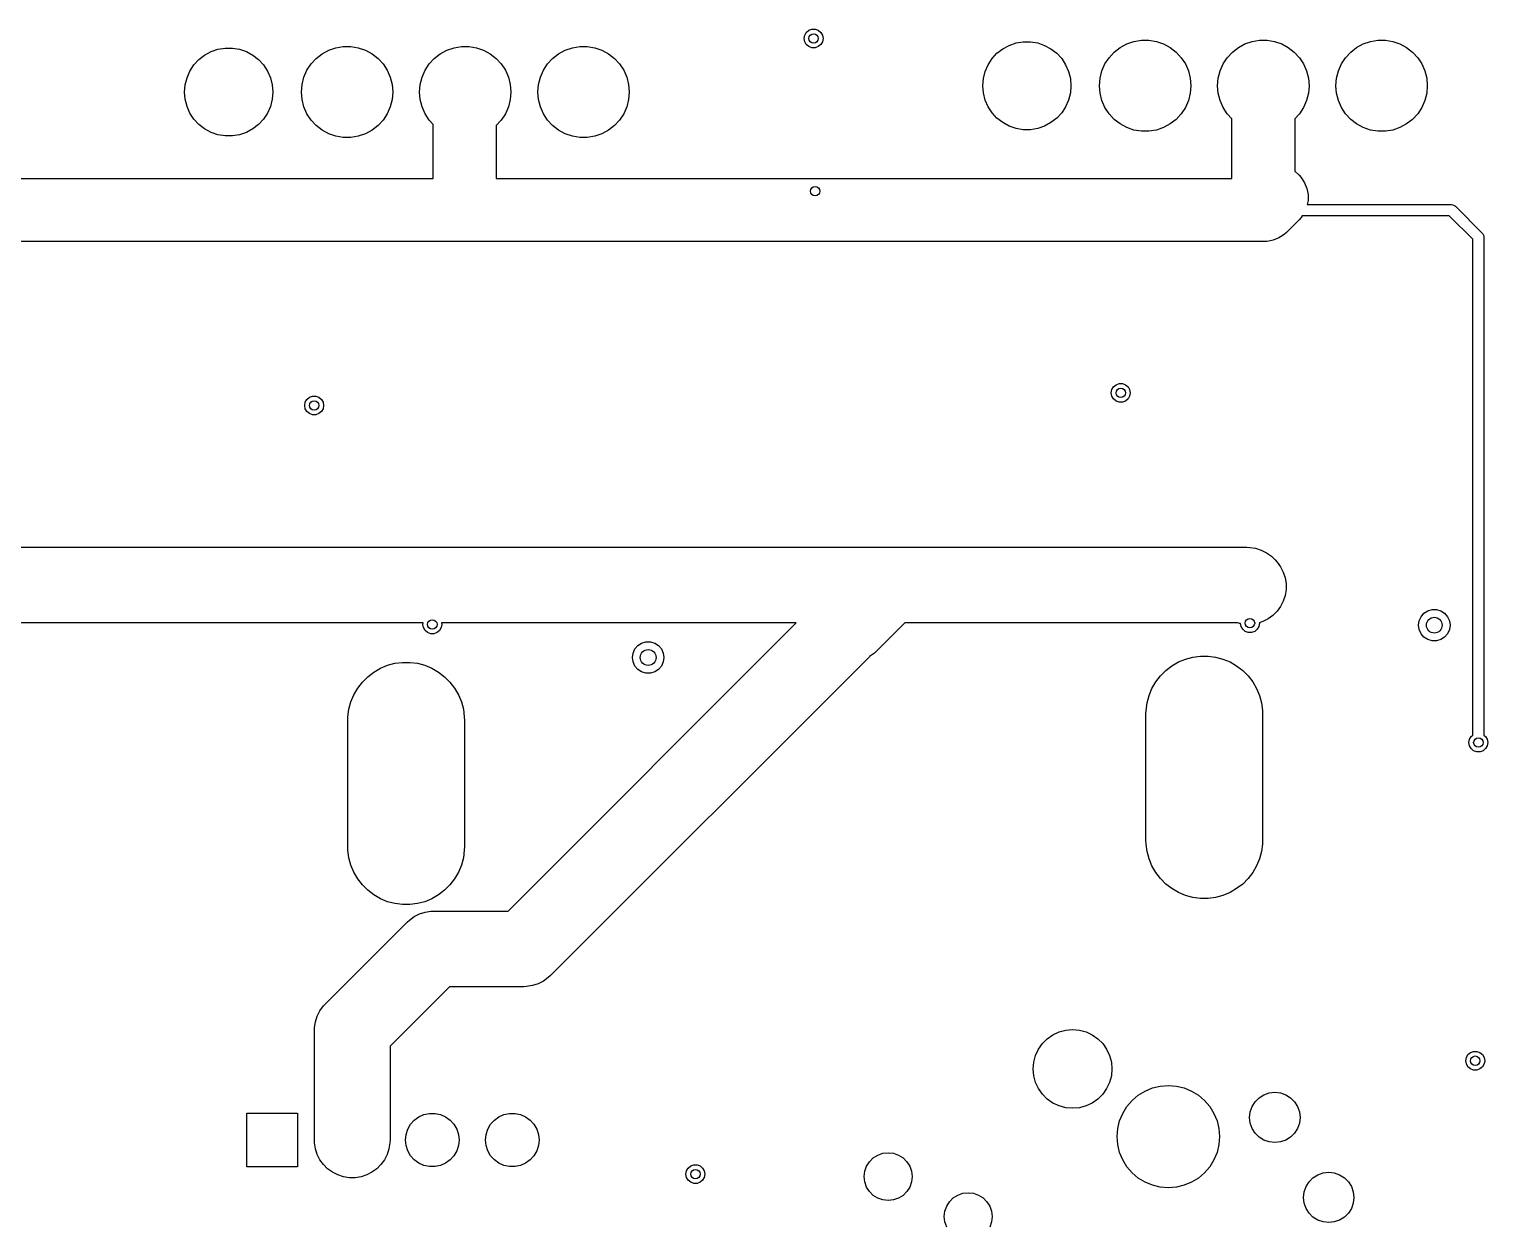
# Model space of a CAD drawing. Extents: x 0 to 530, y -238 to 0.
# Drawn here: x 328.71 to 375.01, y -144.72 to -106.76 of the extents above; entities that cross this region are included whole.
import ezdxf

# ---------------------------------------------------------------- set-up
doc = ezdxf.new("R2010")
doc.units = 0
doc.layers.add('BLACK', color=7, linetype='CONTINUOUS')

msp = doc.modelspace()

# ---------------------------------------------------------------- linework, layer by layer
at = {"layer": 'BLACK', "linetype": 'CONTINUOUS'}
for p, q in [((353.328092, -106.957394), (353.380187, -106.867164)), ((353.380187, -106.867164), (353.46, -106.800192)), ((353.46, -106.800192), (353.557906, -106.764558)), ((353.557906, -106.764558), (353.662094, -106.764558)), ((353.662094, -106.764558), (353.76, -106.800192)), ((353.76, -106.800192), (353.839813, -106.867164)), ((353.839813, -106.867164), (353.891908, -106.957394)), ((334.487626, -107.477917), (334.70632, -107.40284)), ((334.70632, -107.40284), (334.934389, -107.364782)), ((334.934389, -107.364782), (335.165611, -107.364782)), ((335.165611, -107.364782), (335.39368, -107.40284)), ((335.39368, -107.40284), (335.612374, -107.477917)), ((338.222542, -107.432129), (338.449046, -107.35437)), ((338.449046, -107.35437), (338.68526, -107.314952)), ((338.68526, -107.314952), (338.92474, -107.314952)), ((338.92474, -107.314952), (339.160954, -107.35437)), ((339.160954, -107.35437), (339.387458, -107.432129)), ((341.972542, -107.432129), (342.199046, -107.35437)), ((342.199046, -107.35437), (342.43526, -107.314952)), ((342.43526, -107.314952), (342.67474, -107.314952)), ((342.67474, -107.314952), (342.910954, -107.35437)), ((342.910954, -107.35437), (343.137458, -107.432129)), ((345.727542, -107.432129), (345.954046, -107.35437)), ((345.954046, -107.35437), (346.19026, -107.314952)), ((346.19026, -107.314952), (346.42974, -107.314952)), ((346.42974, -107.314952), (346.665954, -107.35437)), ((346.665954, -107.35437), (346.892458, -107.432129)), ((353.31, -107.06), (353.328092, -106.957394)), ((353.328092, -107.162606), (353.31, -107.06)), ((353.380187, -107.252836), (353.328092, -107.162606)), ((353.46, -107.319808), (353.380187, -107.252836)), ((353.557906, -107.355442), (353.46, -107.319808)), ((353.662094, -107.355442), (353.557906, -107.355442)), ((353.76, -107.319808), (353.662094, -107.355442)), ((353.839813, -107.252836), (353.76, -107.319808)), ((353.891908, -107.162606), (353.839813, -107.252836)), ((353.891908, -106.957394), (353.91, -107.06)), ((353.91, -107.06), (353.891908, -107.162606)), ((359.431806, -107.529987), (359.614273, -107.387967)), ((359.614273, -107.387967), (359.817626, -107.277917)), ((359.817626, -107.277917), (360.03632, -107.20284)), ((360.03632, -107.20284), (360.264389, -107.164782)), ((360.264389, -107.164782), (360.495611, -107.164782)), ((360.495611, -107.164782), (360.72368, -107.20284)), ((360.72368, -107.20284), (360.942374, -107.277917)), ((360.942374, -107.277917), (361.145727, -107.387967)), ((361.145727, -107.387967), (361.328194, -107.529987)), ((363.152942, -107.4932), (363.341925, -107.346109)), ((363.341925, -107.346109), (363.552542, -107.232129)), ((363.552542, -107.232129), (363.779046, -107.15437)), ((363.779046, -107.15437), (364.01526, -107.114952)), ((364.01526, -107.114952), (364.25474, -107.114952)), ((364.25474, -107.114952), (364.490954, -107.15437)), ((364.490954, -107.15437), (364.717458, -107.232129)), ((364.717458, -107.232129), (364.928075, -107.346109)), ((364.928075, -107.346109), (365.117058, -107.4932)), ((366.902942, -107.4932), (367.091925, -107.346109)), ((367.091925, -107.346109), (367.302542, -107.232129)), ((367.302542, -107.232129), (367.529046, -107.15437)), ((367.529046, -107.15437), (367.76526, -107.114952)), ((367.76526, -107.114952), (368.00474, -107.114952)), ((368.00474, -107.114952), (368.240954, -107.15437)), ((368.240954, -107.15437), (368.467458, -107.232129)), ((368.467458, -107.232129), (368.678075, -107.346109)), ((368.678075, -107.346109), (368.867058, -107.4932)), ((370.657942, -107.4932), (370.846925, -107.346109)), ((370.846925, -107.346109), (371.057542, -107.232129)), ((371.057542, -107.232129), (371.284046, -107.15437)), ((371.284046, -107.15437), (371.52026, -107.114952)), ((371.52026, -107.114952), (371.75974, -107.114952)), ((371.75974, -107.114952), (371.995954, -107.15437)), ((371.995954, -107.15437), (372.222458, -107.232129)), ((372.222458, -107.232129), (372.433075, -107.346109)), ((372.433075, -107.346109), (372.622058, -107.4932)), ((333.945203, -107.900102), (334.101806, -107.729987)), ((334.101806, -107.729987), (334.284273, -107.587967)), ((334.284273, -107.587967), (334.487626, -107.477917)), ((335.612374, -107.477917), (335.815727, -107.587967)), ((335.815727, -107.587967), (335.998194, -107.729987)), ((335.998194, -107.729987), (336.154797, -107.900102)), ((337.660746, -107.869392), (337.822942, -107.6932)), ((337.822942, -107.6932), (338.011925, -107.546109)), ((338.011925, -107.546109), (338.222542, -107.432129)), ((339.387458, -107.432129), (339.598075, -107.546109)), ((339.598075, -107.546109), (339.787058, -107.6932)), ((339.787058, -107.6932), (339.949254, -107.869392)), ((341.410746, -107.869392), (341.572942, -107.6932)), ((341.572942, -107.6932), (341.761925, -107.546109)), ((341.761925, -107.546109), (341.972542, -107.432129)), ((343.137458, -107.432129), (343.348075, -107.546109)), ((343.348075, -107.546109), (343.537058, -107.6932)), ((343.537058, -107.6932), (343.699254, -107.869392)), ((345.165746, -107.869392), (345.327942, -107.6932)), ((345.327942, -107.6932), (345.516925, -107.546109)), ((345.516925, -107.546109), (345.727542, -107.432129)), ((346.892458, -107.432129), (347.103075, -107.546109)), ((347.103075, -107.546109), (347.292058, -107.6932)), ((347.292058, -107.6932), (347.454254, -107.869392)), ((359.148737, -107.893674), (359.275203, -107.700102)), ((359.275203, -107.700102), (359.431806, -107.529987)), ((361.328194, -107.529987), (361.484797, -107.700102)), ((361.484797, -107.700102), (361.611263, -107.893674)), ((362.859763, -107.869876), (362.990746, -107.669392)), ((362.990746, -107.669392), (363.152942, -107.4932)), ((365.117058, -107.4932), (365.279254, -107.669392)), ((365.279254, -107.669392), (365.410237, -107.869876)), ((366.609763, -107.869876), (366.740746, -107.669392)), ((366.740746, -107.669392), (366.902942, -107.4932)), ((368.867058, -107.4932), (369.029254, -107.669392)), ((369.029254, -107.669392), (369.160237, -107.869876)), ((370.364763, -107.869876), (370.495746, -107.669392)), ((370.495746, -107.669392), (370.657942, -107.4932)), ((372.622058, -107.4932), (372.784254, -107.669392)), ((372.784254, -107.669392), (372.915237, -107.869876)), ((333.669094, -108.529568), (333.725856, -108.305421)), ((333.725856, -108.305421), (333.818737, -108.093674)), ((333.818737, -108.093674), (333.945203, -107.900102)), ((336.154797, -107.900102), (336.281263, -108.093674)), ((336.281263, -108.093674), (336.374144, -108.305421)), ((336.374144, -108.305421), (336.430906, -108.529568)), ((337.374776, -108.521338), (337.433565, -108.289186)), ((337.433565, -108.289186), (337.529763, -108.069876)), ((337.529763, -108.069876), (337.660746, -107.869392)), ((339.949254, -107.869392), (340.080237, -108.069876)), ((340.080237, -108.069876), (340.176435, -108.289186)), ((340.176435, -108.289186), (340.235224, -108.521338)), ((341.124776, -108.521338), (341.183565, -108.289186)), ((341.183565, -108.289186), (341.279763, -108.069876)), ((341.279763, -108.069876), (341.410746, -107.869392)), ((343.699254, -107.869392), (343.830237, -108.069876)), ((343.830237, -108.069876), (343.926435, -108.289186)), ((343.926435, -108.289186), (343.985224, -108.521338)), ((344.879776, -108.521338), (344.938565, -108.289186)), ((344.938565, -108.289186), (345.034763, -108.069876)), ((345.034763, -108.069876), (345.165746, -107.869392)), ((347.454254, -107.869392), (347.585237, -108.069876)), ((347.585237, -108.069876), (347.681435, -108.289186)), ((347.681435, -108.289186), (347.740224, -108.521338)), ((358.98, -108.56), (358.999094, -108.329568)), ((358.999094, -108.329568), (359.055856, -108.105421)), ((359.055856, -108.105421), (359.148737, -107.893674)), ((361.611263, -107.893674), (361.704144, -108.105421)), ((361.704144, -108.105421), (361.760906, -108.329568)), ((361.760906, -108.329568), (361.78, -108.56)), ((362.685, -108.56), (362.704776, -108.321338)), ((362.704776, -108.321338), (362.763565, -108.089186)), ((362.763565, -108.089186), (362.859763, -107.869876)), ((365.410237, -107.869876), (365.506435, -108.089186)), ((365.506435, -108.089186), (365.565224, -108.321338)), ((365.565224, -108.321338), (365.585, -108.56)), ((366.435, -108.56), (366.454776, -108.321338)), ((366.454776, -108.321338), (366.513565, -108.089186)), ((366.513565, -108.089186), (366.609763, -107.869876)), ((369.160237, -107.869876), (369.256435, -108.089186)), ((369.256435, -108.089186), (369.315224, -108.321338)), ((369.315224, -108.321338), (369.335, -108.56)), ((370.19, -108.56), (370.209776, -108.321338)), ((370.209776, -108.321338), (370.268565, -108.089186)), ((370.268565, -108.089186), (370.364763, -107.869876)), ((372.915237, -107.869876), (373.011435, -108.089186)), ((373.011435, -108.089186), (373.070224, -108.321338)), ((373.070224, -108.321338), (373.09, -108.56)), ((333.65, -108.76), (333.669094, -108.529568)), ((333.669094, -108.990432), (333.65, -108.76)), ((336.430906, -108.529568), (336.45, -108.76)), ((336.45, -108.76), (336.430906, -108.990432)), ((337.355, -108.76), (337.374776, -108.521338)), ((337.374776, -108.998662), (337.355, -108.76)), ((340.235224, -108.521338), (340.255, -108.76)), ((340.255, -108.76), (340.235224, -108.998662)), ((341.105, -108.76), (341.124776, -108.521338)), ((341.124776, -108.998662), (341.105, -108.76)), ((343.985224, -108.521338), (344.005, -108.76)), ((344.005, -108.76), (343.985224, -108.998662)), ((344.86, -108.76), (344.879776, -108.521338)), ((344.879776, -108.998662), (344.86, -108.76)), ((347.740224, -108.521338), (347.76, -108.76)), ((347.76, -108.76), (347.740224, -108.998662)), ((358.999094, -108.790432), (358.98, -108.56)), ((359.055856, -109.014579), (358.999094, -108.790432)), ((361.760906, -108.790432), (361.704144, -109.014579)), ((361.78, -108.56), (361.760906, -108.790432)), ((362.704776, -108.798662), (362.685, -108.56)), ((365.585, -108.56), (365.565224, -108.798662)), ((366.454776, -108.798662), (366.435, -108.56)), ((369.335, -108.56), (369.315224, -108.798662)), ((370.209776, -108.798662), (370.19, -108.56)), ((373.09, -108.56), (373.070224, -108.798662)), ((333.725856, -109.214579), (333.669094, -108.990432)), ((333.818737, -109.426326), (333.725856, -109.214579)), ((336.374144, -109.214579), (336.281263, -109.426326)), ((336.430906, -108.990432), (336.374144, -109.214579)), ((337.433565, -109.230814), (337.374776, -108.998662)), ((337.529763, -109.450124), (337.433565, -109.230814)), ((340.176435, -109.230814), (340.080237, -109.450124)), ((340.235224, -108.998662), (340.176435, -109.230814)), ((341.183565, -109.230814), (341.124776, -108.998662)), ((341.279763, -109.450124), (341.183565, -109.230814)), ((343.926435, -109.230814), (343.830237, -109.450124)), ((343.985224, -108.998662), (343.926435, -109.230814)), ((344.938565, -109.230814), (344.879776, -108.998662)), ((345.034763, -109.450124), (344.938565, -109.230814)), ((347.681435, -109.230814), (347.585237, -109.450124)), ((347.740224, -108.998662), (347.681435, -109.230814)), ((359.148737, -109.226326), (359.055856, -109.014579)), ((359.275203, -109.419898), (359.148737, -109.226326)), ((361.611263, -109.226326), (361.484797, -109.419898)), ((361.704144, -109.014579), (361.611263, -109.226326)), ((362.763565, -109.030814), (362.704776, -108.798662)), ((362.859763, -109.250124), (362.763565, -109.030814)), ((362.990746, -109.450608), (362.859763, -109.250124)), ((365.410237, -109.250124), (365.279254, -109.450608)), ((365.506435, -109.030814), (365.410237, -109.250124)), ((365.565224, -108.798662), (365.506435, -109.030814)), ((366.513565, -109.030814), (366.454776, -108.798662)), ((366.609763, -109.250124), (366.513565, -109.030814)), ((366.740746, -109.450608), (366.609763, -109.250124)), ((369.160237, -109.250124), (369.029254, -109.450608)), ((369.256435, -109.030814), (369.160237, -109.250124)), ((369.315224, -108.798662), (369.256435, -109.030814)), ((370.268565, -109.030814), (370.209776, -108.798662)), ((370.364763, -109.250124), (370.268565, -109.030814)), ((370.495746, -109.450608), (370.364763, -109.250124)), ((372.915237, -109.250124), (372.784254, -109.450608)), ((373.011435, -109.030814), (372.915237, -109.250124)), ((373.070224, -108.798662), (373.011435, -109.030814)), ((333.945203, -109.619898), (333.818737, -109.426326)), ((334.101806, -109.790013), (333.945203, -109.619898)), ((336.154797, -109.619898), (335.998194, -109.790013)), ((336.281263, -109.426326), (336.154797, -109.619898)), ((337.660746, -109.650608), (337.529763, -109.450124)), ((337.822942, -109.8268), (337.660746, -109.650608)), ((339.949254, -109.650608), (339.787058, -109.8268)), ((340.080237, -109.450124), (339.949254, -109.650608)), ((341.410746, -109.650608), (341.279763, -109.450124)), ((341.535, -109.785583), (341.410746, -109.650608)), ((343.699254, -109.650608), (343.537058, -109.8268)), ((343.830237, -109.450124), (343.699254, -109.650608)), ((345.165746, -109.650608), (345.034763, -109.450124)), ((345.327942, -109.8268), (345.165746, -109.650608)), ((347.454254, -109.650608), (347.292058, -109.8268)), ((347.585237, -109.450124), (347.454254, -109.650608)), ((359.431806, -109.590013), (359.275203, -109.419898)), ((359.614273, -109.732033), (359.431806, -109.590013)), ((361.328194, -109.590013), (361.145727, -109.732033)), ((361.484797, -109.419898), (361.328194, -109.590013)), ((363.152942, -109.6268), (362.990746, -109.450608)), ((363.341925, -109.773891), (363.152942, -109.6268)), ((365.117058, -109.6268), (364.928075, -109.773891)), ((365.279254, -109.450608), (365.117058, -109.6268)), ((366.885, -109.607309), (366.740746, -109.450608)), ((366.885, -111.51), (366.885, -109.607309)), ((369.029254, -109.450608), (368.885, -109.607309)), ((368.885, -109.607309), (368.885, -111.270786)), ((370.657942, -109.6268), (370.495746, -109.450608)), ((370.846925, -109.773891), (370.657942, -109.6268)), ((372.622058, -109.6268), (372.433075, -109.773891)), ((372.784254, -109.450608), (372.622058, -109.6268)), ((334.284273, -109.932033), (334.101806, -109.790013)), ((334.487626, -110.042083), (334.284273, -109.932033)), ((334.70632, -110.11716), (334.487626, -110.042083)), ((334.934389, -110.155218), (334.70632, -110.11716)), ((335.165611, -110.155218), (334.934389, -110.155218)), ((335.39368, -110.11716), (335.165611, -110.155218)), ((335.612374, -110.042083), (335.39368, -110.11716)), ((335.815727, -109.932033), (335.612374, -110.042083)), ((335.998194, -109.790013), (335.815727, -109.932033)), ((338.011925, -109.973891), (337.822942, -109.8268)), ((338.222542, -110.087871), (338.011925, -109.973891)), ((338.449046, -110.16563), (338.222542, -110.087871)), ((338.68526, -110.205048), (338.449046, -110.16563)), ((339.160954, -110.16563), (338.92474, -110.205048)), ((339.387458, -110.087871), (339.160954, -110.16563)), ((339.598075, -109.973891), (339.387458, -110.087871)), ((339.787058, -109.8268), (339.598075, -109.973891)), ((341.535, -111.51), (341.535, -109.785583)), ((343.537058, -109.8268), (343.535, -109.828401)), ((343.535, -109.828401), (343.535, -111.51)), ((345.516925, -109.973891), (345.327942, -109.8268)), ((345.727542, -110.087871), (345.516925, -109.973891)), ((345.954046, -110.16563), (345.727542, -110.087871)), ((346.19026, -110.205048), (345.954046, -110.16563)), ((346.665954, -110.16563), (346.42974, -110.205048)), ((346.892458, -110.087871), (346.665954, -110.16563)), ((347.103075, -109.973891), (346.892458, -110.087871)), ((347.292058, -109.8268), (347.103075, -109.973891)), ((359.817626, -109.842083), (359.614273, -109.732033)), ((360.03632, -109.91716), (359.817626, -109.842083)), ((360.264389, -109.955218), (360.03632, -109.91716)), ((360.495611, -109.955218), (360.264389, -109.955218)), ((360.72368, -109.91716), (360.495611, -109.955218)), ((360.942374, -109.842083), (360.72368, -109.91716)), ((361.145727, -109.732033), (360.942374, -109.842083)), ((363.552542, -109.887871), (363.341925, -109.773891)), ((363.779046, -109.96563), (363.552542, -109.887871)), ((364.01526, -110.005048), (363.779046, -109.96563)), ((364.25474, -110.005048), (364.01526, -110.005048)), ((364.490954, -109.96563), (364.25474, -110.005048)), ((364.717458, -109.887871), (364.490954, -109.96563)), ((364.928075, -109.773891), (364.717458, -109.887871)), ((371.057542, -109.887871), (370.846925, -109.773891)), ((371.284046, -109.96563), (371.057542, -109.887871)), ((371.52026, -110.005048), (371.284046, -109.96563)), ((371.75974, -110.005048), (371.52026, -110.005048)), ((371.995954, -109.96563), (371.75974, -110.005048)), ((372.222458, -109.887871), (371.995954, -109.96563)), ((372.433075, -109.773891), (372.222458, -109.887871)), ((338.92474, -110.205048), (338.68526, -110.205048)), ((346.42974, -110.205048), (346.19026, -110.205048)), ((328.06, -111.51), (341.535, -111.51)), ((343.535, -111.51), (353.71, -111.51)), ((353.71, -111.51), (366.885, -111.51)), ((368.885, -111.270786), (369.017107, -111.402893)), ((369.017107, -111.402893), (369.083011, -111.475607)), ((369.083011, -111.475607), (369.191921, -111.638604)), ((369.191921, -111.638604), (369.266941, -111.819716)), ((369.266941, -111.819716), (369.305184, -112.011983)), ((369.305184, -112.011983), (369.305184, -112.208017)), ((369.305184, -112.208017), (369.279926, -112.335)), ((369.279926, -112.335), (373.86, -112.335)), ((373.86, -112.335), (373.894141, -112.338363)), ((373.894141, -112.338363), (373.957225, -112.364493)), ((373.957225, -112.364493), (373.957229, -112.364497)), ((373.957229, -112.364497), (373.983744, -112.386256)), ((373.983744, -112.386256), (374.833744, -113.236257)), ((369.017106, -112.817107), (368.617107, -113.217107)), ((369.083, -112.744404), (369.017106, -112.817107)), ((369.083011, -112.744394), (369.083, -112.744404)), ((369.122696, -112.685), (369.083011, -112.744394)), ((373.787512, -112.685), (369.122696, -112.685)), ((374.535, -113.432487), (373.787512, -112.685)), ((368.381397, -113.391921), (368.200285, -113.46694)), ((368.42917, -113.36), (368.381397, -113.391921)), ((368.544394, -113.283011), (368.42917, -113.36)), ((368.617107, -113.217107), (368.544394, -113.283011)), ((374.833744, -113.236257), (374.855502, -113.26277)), ((374.855502, -113.26277), (374.855507, -113.262775)), ((374.855507, -113.262775), (374.863889, -113.283011)), ((374.863889, -113.283011), (374.881638, -113.32586)), ((374.881638, -113.32586), (374.881638, -113.325869)), ((374.881638, -113.325869), (374.885, -113.36)), ((374.885, -113.36), (374.885, -129.171169)), ((342.46, -113.51), (328.06, -113.51)), ((353.71, -113.51), (342.46, -113.51)), ((367.91, -113.51), (353.71, -113.51)), ((368.008017, -113.505185), (367.91, -113.51)), ((368.200285, -113.46694), (368.008017, -113.505185)), ((374.535, -129.171169), (374.535, -113.432487)), ((363.130187, -118.117164), (363.21, -118.050192)), ((363.21, -118.050192), (363.307906, -118.014558)), ((363.307906, -118.014558), (363.412094, -118.014558)), ((363.412094, -118.014558), (363.51, -118.050192)), ((363.51, -118.050192), (363.589813, -118.117164)), ((337.530187, -118.517164), (337.61, -118.450192)), ((337.61, -118.450192), (337.707906, -118.414558)), ((337.707906, -118.414558), (337.812094, -118.414558)), ((337.812094, -118.414558), (337.91, -118.450192)), ((337.91, -118.450192), (337.989813, -118.517164)), ((363.06, -118.31), (363.078092, -118.207394)), ((363.078092, -118.412606), (363.06, -118.31)), ((363.078092, -118.207394), (363.130187, -118.117164)), ((363.130187, -118.502836), (363.078092, -118.412606)), ((363.21, -118.569808), (363.130187, -118.502836)), ((363.589813, -118.502836), (363.51, -118.569808)), ((363.589813, -118.117164), (363.641908, -118.207394)), ((363.641908, -118.412606), (363.589813, -118.502836)), ((363.641908, -118.207394), (363.66, -118.31)), ((363.66, -118.31), (363.641908, -118.412606)), ((337.46, -118.71), (337.478092, -118.607394)), ((337.478092, -118.812606), (337.46, -118.71)), ((337.478092, -118.607394), (337.530187, -118.517164)), ((337.530187, -118.902836), (337.478092, -118.812606)), ((337.61, -118.969808), (337.530187, -118.902836)), ((337.707906, -119.005442), (337.61, -118.969808)), ((337.91, -118.969808), (337.812094, -119.005442)), ((337.989813, -118.902836), (337.91, -118.969808)), ((337.989813, -118.517164), (338.041908, -118.607394)), ((338.041908, -118.812606), (337.989813, -118.902836)), ((338.041908, -118.607394), (338.06, -118.71)), ((338.06, -118.71), (338.041908, -118.812606)), ((363.307906, -118.605442), (363.21, -118.569808)), ((363.412094, -118.605442), (363.307906, -118.605442)), ((363.51, -118.569808), (363.412094, -118.605442)), ((337.812094, -119.005442), (337.707906, -119.005442)), ((303.007056, -123.21), (356.01, -123.21)), ((356.01, -123.21), (367.36, -123.21)), ((367.36, -123.21), (367.454151, -123.213699)), ((367.454151, -123.213699), (367.640134, -123.243156)), ((367.640134, -123.243156), (367.81922, -123.301345)), ((367.81922, -123.301345), (367.986999, -123.386832)), ((367.986999, -123.386832), (368.139338, -123.497513)), ((368.139338, -123.497513), (368.208528, -123.561472)), ((368.208528, -123.561472), (368.258528, -123.611472)), ((368.258528, -123.611472), (368.322488, -123.680662)), ((368.322488, -123.680662), (368.433168, -123.833002)), ((368.433168, -123.833002), (368.518655, -124.00078)), ((368.518655, -124.00078), (368.576844, -124.179866)), ((368.576844, -124.179866), (368.606301, -124.36585)), ((368.606301, -124.36585), (368.606301, -124.554151)), ((368.518655, -124.91922), (368.433168, -125.086999)), ((368.576844, -124.740135), (368.518655, -124.91922)), ((368.606301, -124.554151), (368.576844, -124.740135)), ((368.189338, -125.372488), (368.036999, -125.483168)), ((368.322488, -125.239338), (368.189338, -125.372488)), ((368.433168, -125.086999), (368.322488, -125.239338)), ((372.830254, -125.544134), (372.889373, -125.41468)), ((372.889373, -125.41468), (372.98257, -125.307125)), ((372.98257, -125.307125), (373.102292, -125.230184)), ((373.102292, -125.230184), (373.238843, -125.190089)), ((373.238843, -125.190089), (373.381157, -125.190089)), ((373.381157, -125.190089), (373.517708, -125.230184)), ((373.517708, -125.230184), (373.63743, -125.307125)), ((373.63743, -125.307125), (373.730627, -125.41468)), ((373.730627, -125.41468), (373.789746, -125.544134)), ((341.218816, -125.61), (316.614545, -125.61)), ((341.21, -125.66), (341.218816, -125.61)), ((341.228092, -125.762606), (341.21, -125.66)), ((341.280187, -125.852836), (341.228092, -125.762606)), ((341.36, -125.919808), (341.280187, -125.852836)), ((341.457906, -125.955442), (341.36, -125.919808)), ((341.66, -125.919808), (341.562094, -125.955442)), ((341.739813, -125.852836), (341.66, -125.919808)), ((341.791908, -125.762606), (341.739813, -125.852836)), ((341.81, -125.66), (341.791908, -125.762606)), ((353.062944, -125.61), (341.801184, -125.61)), ((341.801184, -125.61), (341.81, -125.66)), ((343.912944, -134.76), (353.062944, -125.61)), ((356.507056, -125.61), (355.608528, -126.508528)), ((367.078026, -125.61), (356.507056, -125.61)), ((367.129866, -125.626844), (367.078026, -125.61)), ((367.162107, -125.63195), (367.129866, -125.626844)), ((367.178092, -125.722606), (367.162107, -125.63195)), ((367.230187, -125.812836), (367.178092, -125.722606)), ((367.31, -125.879808), (367.230187, -125.812836)), ((367.407906, -125.915442), (367.31, -125.879808)), ((367.512094, -125.915442), (367.407906, -125.915442)), ((367.61, -125.879808), (367.512094, -125.915442)), ((367.689813, -125.812836), (367.61, -125.879808)), ((367.741908, -125.722606), (367.689813, -125.812836)), ((367.76, -125.62), (367.741908, -125.722606)), ((367.86922, -125.568655), (367.757355, -125.605002)), ((367.757355, -125.605002), (367.76, -125.62)), ((368.036999, -125.483168), (367.86922, -125.568655)), ((372.81, -125.685), (372.830254, -125.544134)), ((372.830254, -125.825866), (372.81, -125.685)), ((372.889373, -125.95532), (372.830254, -125.825866)), ((373.789746, -125.825866), (373.730627, -125.95532)), ((373.789746, -125.544134), (373.81, -125.685)), ((373.81, -125.685), (373.789746, -125.825866)), ((341.562094, -125.955442), (341.457906, -125.955442)), ((347.939373, -126.43968), (348.03257, -126.332125)), ((348.03257, -126.332125), (348.152292, -126.255184)), ((348.152292, -126.255184), (348.288843, -126.215089)), ((348.288843, -126.215089), (348.431157, -126.215089)), ((348.431157, -126.215089), (348.567708, -126.255184)), ((348.567708, -126.255184), (348.68743, -126.332125)), ((348.68743, -126.332125), (348.780627, -126.43968)), ((372.98257, -126.062875), (372.889373, -125.95532)), ((373.102292, -126.139816), (372.98257, -126.062875)), ((373.238843, -126.179911), (373.102292, -126.139816)), ((373.381157, -126.179911), (373.238843, -126.179911)), ((373.517708, -126.139816), (373.381157, -126.179911)), ((373.63743, -126.062875), (373.517708, -126.139816)), ((373.730627, -125.95532), (373.63743, -126.062875)), ((355.380656, -126.686399), (345.258528, -136.808528)), ((347.86, -126.71), (347.880254, -126.569134)), ((347.880254, -126.850866), (347.86, -126.71)), ((347.880254, -126.569134), (347.939373, -126.43968)), ((348.780627, -126.43968), (348.839746, -126.569134)), ((348.839746, -126.569134), (348.86, -126.71)), ((348.86, -126.71), (348.839746, -126.850866)), ((355.386999, -126.683168), (355.380656, -126.686399)), ((355.539338, -126.572487), (355.386999, -126.683168)), ((355.608528, -126.508528), (355.539338, -126.572487)), ((365.191766, -126.850785), (365.415337, -126.758179)), ((365.415337, -126.758179), (365.649083, -126.695547)), ((365.649083, -126.695547), (365.889004, -126.663961)), ((365.889004, -126.663961), (366.130996, -126.663961)), ((366.130996, -126.663961), (366.370917, -126.695547)), ((366.370917, -126.695547), (366.604663, -126.758179)), ((366.604663, -126.758179), (366.828234, -126.850785)), ((339.46021, -127.319096), (339.652195, -127.171781)), ((339.652195, -127.171781), (339.861766, -127.050785)), ((339.861766, -127.050785), (340.085337, -126.958179)), ((340.085337, -126.958179), (340.319083, -126.895547)), ((340.319083, -126.895547), (340.559004, -126.863961)), ((340.559004, -126.863961), (340.800996, -126.863961)), ((340.800996, -126.863961), (341.040917, -126.895547)), ((341.040917, -126.895547), (341.274663, -126.958179)), ((341.274663, -126.958179), (341.498234, -127.050785)), ((341.498234, -127.050785), (341.707805, -127.171781)), ((341.707805, -127.171781), (341.89979, -127.319096)), ((347.939373, -126.98032), (347.880254, -126.850866)), ((348.03257, -127.087875), (347.939373, -126.98032)), ((348.152292, -127.164816), (348.03257, -127.087875)), ((348.288843, -127.204911), (348.152292, -127.164816)), ((348.431157, -127.204911), (348.288843, -127.204911)), ((348.567708, -127.164816), (348.431157, -127.204911)), ((348.68743, -127.087875), (348.567708, -127.164816)), ((348.780627, -126.98032), (348.68743, -127.087875)), ((348.839746, -126.850866), (348.780627, -126.98032)), ((364.471781, -127.482195), (364.619096, -127.29021)), ((364.619096, -127.29021), (364.79021, -127.119096)), ((364.79021, -127.119096), (364.982195, -126.971781)), ((364.982195, -126.971781), (365.191766, -126.850785)), ((366.828234, -126.850785), (367.037805, -126.971781)), ((367.037805, -126.971781), (367.22979, -127.119096)), ((367.22979, -127.119096), (367.400904, -127.29021)), ((367.400904, -127.29021), (367.548219, -127.482195)), ((339.020785, -127.891766), (339.141781, -127.682195)), ((339.141781, -127.682195), (339.289096, -127.49021)), ((339.289096, -127.49021), (339.46021, -127.319096)), ((341.89979, -127.319096), (342.070904, -127.49021)), ((342.070904, -127.49021), (342.218219, -127.682195)), ((342.218219, -127.682195), (342.339215, -127.891766)), ((364.258179, -127.915337), (364.350785, -127.691766)), ((364.350785, -127.691766), (364.471781, -127.482195)), ((367.548219, -127.482195), (367.669215, -127.691766)), ((367.669215, -127.691766), (367.761821, -127.915337)), ((338.865547, -128.349083), (338.928179, -128.115337)), ((338.928179, -128.115337), (339.020785, -127.891766)), ((342.339215, -127.891766), (342.431821, -128.115337)), ((342.431821, -128.115337), (342.494453, -128.349083)), ((364.163961, -128.389004), (364.195547, -128.149083)), ((364.195547, -128.149083), (364.258179, -127.915337)), ((367.761821, -127.915337), (367.824453, -128.149083)), ((367.824453, -128.149083), (367.856039, -128.389004)), ((338.83, -128.71), (338.833961, -128.589004)), ((338.833961, -128.589004), (338.865547, -128.349083)), ((342.494453, -128.349083), (342.526039, -128.589004)), ((342.526039, -128.589004), (342.53, -128.71)), ((364.16, -128.51), (364.163961, -128.389004)), ((364.16, -132.51), (364.16, -128.51)), ((367.856039, -128.389004), (367.86, -128.51)), ((367.86, -128.51), (367.86, -132.51)), ((338.83, -132.71), (338.83, -128.71)), ((342.53, -128.71), (342.53, -132.71)), ((374.41, -129.41), (374.428092, -129.307394)), ((374.428092, -129.512606), (374.41, -129.41)), ((374.428092, -129.307394), (374.480187, -129.217164)), ((374.480187, -129.602836), (374.428092, -129.512606)), ((374.480187, -129.217164), (374.535, -129.171169)), ((374.56, -129.669808), (374.480187, -129.602836)), ((374.939813, -129.602836), (374.86, -129.669808)), ((374.885, -129.171169), (374.939813, -129.217164)), ((374.939813, -129.217164), (374.991908, -129.307394)), ((374.991908, -129.512606), (374.939813, -129.602836)), ((374.991908, -129.307394), (375.01, -129.41)), ((375.01, -129.41), (374.991908, -129.512606)), ((374.657906, -129.705442), (374.56, -129.669808)), ((374.762094, -129.705442), (374.657906, -129.705442)), ((374.86, -129.669808), (374.762094, -129.705442)), ((338.833961, -132.830996), (338.83, -132.71)), ((338.865547, -133.070917), (338.833961, -132.830996)), ((342.526039, -132.830996), (342.494453, -133.070917)), ((342.53, -132.71), (342.526039, -132.830996)), ((364.163961, -132.630996), (364.16, -132.51)), ((364.195547, -132.870917), (364.163961, -132.630996)), ((367.856039, -132.630996), (367.824453, -132.870917)), ((367.86, -132.51), (367.856039, -132.630996)), ((338.928179, -133.304663), (338.865547, -133.070917)), ((339.020785, -133.528234), (338.928179, -133.304663)), ((342.431821, -133.304663), (342.339215, -133.528234)), ((342.494453, -133.070917), (342.431821, -133.304663)), ((364.258179, -133.104663), (364.195547, -132.870917)), ((364.350785, -133.328234), (364.258179, -133.104663)), ((364.471781, -133.537805), (364.350785, -133.328234)), ((367.669215, -133.328234), (367.548219, -133.537805)), ((367.761821, -133.104663), (367.669215, -133.328234)), ((367.824453, -132.870917), (367.761821, -133.104663)), ((339.141781, -133.737805), (339.020785, -133.528234)), ((339.289096, -133.92979), (339.141781, -133.737805)), ((342.218219, -133.737805), (342.070904, -133.92979)), ((342.339215, -133.528234), (342.218219, -133.737805)), ((364.619096, -133.72979), (364.471781, -133.537805)), ((364.79021, -133.900904), (364.619096, -133.72979)), ((367.400904, -133.72979), (367.22979, -133.900904)), ((367.548219, -133.537805), (367.400904, -133.72979)), ((339.46021, -134.100904), (339.289096, -133.92979)), ((339.652195, -134.248219), (339.46021, -134.100904)), ((339.861766, -134.369215), (339.652195, -134.248219)), ((341.707805, -134.248219), (341.498234, -134.369215)), ((341.89979, -134.100904), (341.707805, -134.248219)), ((342.070904, -133.92979), (341.89979, -134.100904)), ((364.982195, -134.048219), (364.79021, -133.900904)), ((365.191766, -134.169215), (364.982195, -134.048219)), ((365.415337, -134.261821), (365.191766, -134.169215)), ((366.828234, -134.169215), (366.604663, -134.261821)), ((367.037805, -134.048219), (366.828234, -134.169215)), ((367.22979, -133.900904), (367.037805, -134.048219)), ((340.085337, -134.461821), (339.861766, -134.369215)), ((340.319083, -134.524453), (340.085337, -134.461821)), ((340.559004, -134.556039), (340.319083, -134.524453)), ((340.800996, -134.556039), (340.559004, -134.556039)), ((341.040917, -134.524453), (340.800996, -134.556039)), ((341.274663, -134.461821), (341.040917, -134.524453)), ((341.498234, -134.369215), (341.274663, -134.461821)), ((365.649083, -134.324453), (365.415337, -134.261821)), ((365.889004, -134.356039), (365.649083, -134.324453)), ((366.130996, -134.356039), (365.889004, -134.356039)), ((366.370917, -134.324453), (366.130996, -134.356039)), ((366.604663, -134.261821), (366.370917, -134.324453)), ((338.118972, -137.703972), (340.711472, -135.111472)), ((340.711472, -135.111472), (340.780663, -135.047512)), ((340.780663, -135.047512), (340.933002, -134.936832)), ((340.933002, -134.936832), (341.10078, -134.851345)), ((341.10078, -134.851345), (341.279866, -134.793156)), ((341.279866, -134.793156), (341.465849, -134.763699)), ((341.465849, -134.763699), (341.56, -134.76)), ((341.56, -134.76), (343.912944, -134.76)), ((345.036999, -136.983168), (344.86922, -137.068655)), ((345.189338, -136.872487), (345.036999, -136.983168)), ((345.258528, -136.808528), (345.189338, -136.872487)), ((342.057056, -137.16), (340.1675, -139.049556)), ((344.41, -137.16), (342.057056, -137.16)), ((344.504151, -137.156301), (344.41, -137.16)), ((344.690134, -137.126844), (344.504151, -137.156301)), ((344.86922, -137.068655), (344.690134, -137.126844)), ((337.858845, -138.09328), (337.944332, -137.925501)), ((337.944332, -137.925501), (338.055013, -137.773162)), ((338.055013, -137.773162), (338.118972, -137.703972)), ((337.771199, -138.458349), (337.800656, -138.272366)), ((337.800656, -138.272366), (337.858845, -138.09328)), ((337.7675, -138.5525), (337.771199, -138.458349)), ((337.7675, -142.0275), (337.7675, -138.5525)), ((360.872444, -138.966515), (361.026515, -138.812444)), ((361.026515, -138.812444), (361.205, -138.687468)), ((361.205, -138.687468), (361.402475, -138.595384)), ((361.402475, -138.595384), (361.61294, -138.53899)), ((361.61294, -138.53899), (361.83, -138.52)), ((361.83, -138.52), (362.04706, -138.53899)), ((362.04706, -138.53899), (362.257525, -138.595384)), ((362.257525, -138.595384), (362.455, -138.687468)), ((362.455, -138.687468), (362.633485, -138.812444)), ((362.633485, -138.812444), (362.787556, -138.966515)), ((340.1675, -139.049556), (340.1675, -142.0275)), ((360.59899, -139.55294), (360.655384, -139.342475)), ((360.655384, -139.342475), (360.747468, -139.145)), ((360.747468, -139.145), (360.872444, -138.966515)), ((362.787556, -138.966515), (362.912532, -139.145)), ((362.912532, -139.145), (363.004616, -139.342475)), ((363.004616, -139.342475), (363.06101, -139.55294)), ((374.328092, -139.407394), (374.380187, -139.317164)), ((374.380187, -139.317164), (374.46, -139.250192)), ((374.46, -139.250192), (374.557906, -139.214558)), ((374.557906, -139.214558), (374.662094, -139.214558)), ((374.662094, -139.214558), (374.76, -139.250192)), ((374.76, -139.250192), (374.839813, -139.317164)), ((374.839813, -139.317164), (374.891908, -139.407394)), ((360.58, -139.77), (360.59899, -139.55294)), ((360.59899, -139.98706), (360.58, -139.77)), ((363.06101, -139.55294), (363.08, -139.77)), ((363.08, -139.77), (363.06101, -139.98706)), ((374.31, -139.51), (374.328092, -139.407394)), ((374.328092, -139.612606), (374.31, -139.51)), ((374.380187, -139.702836), (374.328092, -139.612606)), ((374.46, -139.769808), (374.380187, -139.702836)), ((374.557906, -139.805442), (374.46, -139.769808)), ((374.662094, -139.805442), (374.557906, -139.805442)), ((374.76, -139.769808), (374.662094, -139.805442)), ((374.839813, -139.702836), (374.76, -139.769808)), ((374.891908, -139.612606), (374.839813, -139.702836)), ((374.891908, -139.407394), (374.91, -139.51)), ((374.91, -139.51), (374.891908, -139.612606)), ((360.655384, -140.197525), (360.59899, -139.98706)), ((360.747468, -140.395), (360.655384, -140.197525)), ((363.004616, -140.197525), (362.912532, -140.395)), ((363.06101, -139.98706), (363.004616, -140.197525)), ((360.872444, -140.573485), (360.747468, -140.395)), ((361.026515, -140.727556), (360.872444, -140.573485)), ((361.205, -140.852532), (361.026515, -140.727556)), ((362.633485, -140.727556), (362.455, -140.852532)), ((362.787556, -140.573485), (362.633485, -140.727556)), ((362.912532, -140.395), (362.787556, -140.573485)), ((363.720951, -140.770951), (363.914849, -140.605347)), ((363.914849, -140.605347), (364.132265, -140.472114)), ((364.132265, -140.472114), (364.367847, -140.374533)), ((364.367847, -140.374533), (364.615794, -140.315006)), ((364.615794, -140.315006), (364.87, -140.295)), ((364.87, -140.295), (365.124206, -140.315006)), ((365.124206, -140.315006), (365.372153, -140.374533)), ((365.372153, -140.374533), (365.607735, -140.472114)), ((365.607735, -140.472114), (365.825151, -140.605347)), ((365.825151, -140.605347), (366.019049, -140.770951)), ((367.624535, -140.811208), (367.751208, -140.684535)), ((367.751208, -140.684535), (367.902893, -140.589225)), ((367.902893, -140.589225), (368.071983, -140.530058)), ((368.071983, -140.530058), (368.25, -140.51)), ((368.25, -140.51), (368.428017, -140.530058)), ((368.428017, -140.530058), (368.597107, -140.589225)), ((368.597107, -140.589225), (368.748792, -140.684535)), ((368.748792, -140.684535), (368.875465, -140.811208)), ((335.6275, -142.8775), (335.6275, -141.1775)), ((335.6275, -141.1775), (337.2275, -141.1775)), ((337.2275, -141.1775), (337.2275, -142.8775)), ((341.244836, -141.219102), (341.418651, -141.182156)), ((341.418651, -141.182156), (341.596349, -141.182156)), ((341.596349, -141.182156), (341.770164, -141.219102)), ((343.784836, -141.219102), (343.958651, -141.182156)), ((343.958651, -141.182156), (344.136349, -141.182156)), ((344.136349, -141.182156), (344.310164, -141.219102)), ((361.402475, -140.944616), (361.205, -140.852532)), ((361.61294, -141.00101), (361.402475, -140.944616)), ((361.83, -141.02), (361.61294, -141.00101)), ((362.04706, -141.00101), (361.83, -141.02)), ((362.257525, -140.944616), (362.04706, -141.00101)), ((362.455, -140.852532), (362.257525, -140.944616)), ((363.324533, -141.417847), (363.422114, -141.182265)), ((363.422114, -141.182265), (363.555347, -140.964849)), ((363.555347, -140.964849), (363.720951, -140.770951)), ((366.019049, -140.770951), (366.184653, -140.964849)), ((366.184653, -140.964849), (366.317886, -141.182265)), ((366.317886, -141.182265), (366.415467, -141.417847)), ((367.45, -141.31), (367.470058, -141.131983)), ((367.470058, -141.131983), (367.529225, -140.962893)), ((367.529225, -140.962893), (367.624535, -140.811208)), ((368.875465, -140.811208), (368.970775, -140.962893)), ((368.970775, -140.962893), (369.029942, -141.131983)), ((369.029942, -141.131983), (369.05, -141.31)), ((340.730986, -141.681774), (340.819836, -141.527883)), ((340.819836, -141.527883), (340.938739, -141.395827)), ((340.938739, -141.395827), (341.0825, -141.291378)), ((341.0825, -141.291378), (341.244836, -141.219102)), ((341.770164, -141.219102), (341.9325, -141.291378)), ((341.9325, -141.291378), (342.076261, -141.395827)), ((342.076261, -141.395827), (342.195164, -141.527883)), ((342.195164, -141.527883), (342.284014, -141.681774)), ((343.270986, -141.681774), (343.359836, -141.527883)), ((343.359836, -141.527883), (343.478739, -141.395827)), ((343.478739, -141.395827), (343.6225, -141.291378)), ((343.6225, -141.291378), (343.784836, -141.219102)), ((344.310164, -141.219102), (344.4725, -141.291378)), ((344.4725, -141.291378), (344.616261, -141.395827)), ((344.616261, -141.395827), (344.735164, -141.527883)), ((344.735164, -141.527883), (344.824014, -141.681774)), ((363.265006, -141.665794), (363.324533, -141.417847)), ((366.415467, -141.417847), (366.474994, -141.665794)), ((367.470058, -141.488017), (367.45, -141.31)), ((367.529225, -141.657107), (367.470058, -141.488017)), ((367.624535, -141.808792), (367.529225, -141.657107)), ((368.970775, -141.657107), (368.875465, -141.808792)), ((369.029942, -141.488017), (368.970775, -141.657107)), ((369.05, -141.31), (369.029942, -141.488017)), ((337.771199, -142.121651), (337.7675, -142.0275)), ((337.800656, -142.307634), (337.771199, -142.121651)), ((340.163801, -142.121651), (340.134344, -142.307634)), ((340.1675, -142.0275), (340.163801, -142.121651)), ((340.6575, -142.0275), (340.676075, -141.850775)), ((340.676075, -142.204225), (340.6575, -142.0275)), ((340.676075, -141.850775), (340.730986, -141.681774)), ((342.284014, -141.681774), (342.338925, -141.850775)), ((342.338925, -141.850775), (342.3575, -142.0275)), ((342.3575, -142.0275), (342.338925, -142.204225)), ((343.1975, -142.0275), (343.216075, -141.850775)), ((343.216075, -142.204225), (343.1975, -142.0275)), ((343.216075, -141.850775), (343.270986, -141.681774)), ((344.824014, -141.681774), (344.878925, -141.850775)), ((344.878925, -141.850775), (344.8975, -142.0275)), ((344.8975, -142.0275), (344.878925, -142.204225)), ((363.245, -141.92), (363.265006, -141.665794)), ((363.265006, -142.174206), (363.245, -141.92)), ((366.474994, -141.665794), (366.495, -141.92)), ((366.495, -141.92), (366.474994, -142.174206)), ((367.751208, -141.935465), (367.624535, -141.808792)), ((367.902893, -142.030775), (367.751208, -141.935465)), ((368.071983, -142.089942), (367.902893, -142.030775)), ((368.25, -142.11), (368.071983, -142.089942)), ((368.428017, -142.089942), (368.25, -142.11)), ((368.597107, -142.030775), (368.428017, -142.089942)), ((368.748792, -141.935465), (368.597107, -142.030775)), ((368.875465, -141.808792), (368.748792, -141.935465)), ((337.858845, -142.48672), (337.800656, -142.307634)), ((337.944332, -142.654498), (337.858845, -142.48672)), ((340.076155, -142.48672), (339.990668, -142.654498)), ((340.134344, -142.307634), (340.076155, -142.48672)), ((340.730986, -142.373226), (340.676075, -142.204225)), ((340.819836, -142.527117), (340.730986, -142.373226)), ((340.938739, -142.659173), (340.819836, -142.527117)), ((342.195164, -142.527117), (342.076261, -142.659173)), ((342.284014, -142.373226), (342.195164, -142.527117)), ((342.338925, -142.204225), (342.284014, -142.373226)), ((343.270986, -142.373226), (343.216075, -142.204225)), ((343.359836, -142.527117), (343.270986, -142.373226)), ((343.478739, -142.659173), (343.359836, -142.527117)), ((344.735164, -142.527117), (344.616261, -142.659173)), ((344.824014, -142.373226), (344.735164, -142.527117)), ((344.878925, -142.204225), (344.824014, -142.373226)), ((355.506148, -142.595808), (355.650248, -142.505264)), ((355.650248, -142.505264), (355.810884, -142.449055)), ((355.810884, -142.449055), (355.98, -142.43)), ((355.98, -142.43), (356.149116, -142.449055)), ((356.149116, -142.449055), (356.309752, -142.505264)), ((356.309752, -142.505264), (356.453852, -142.595808)), ((363.324533, -142.422153), (363.265006, -142.174206)), ((363.422114, -142.657735), (363.324533, -142.422153)), ((366.415467, -142.422153), (366.317886, -142.657735)), ((366.474994, -142.174206), (366.415467, -142.422153)), ((337.2275, -142.8775), (335.6275, -142.8775)), ((338.055013, -142.806838), (337.944332, -142.654498)), ((338.188162, -142.939987), (338.055013, -142.806838)), ((338.340502, -143.050668), (338.188162, -142.939987)), ((338.50828, -143.136155), (338.340502, -143.050668)), ((339.594498, -143.050668), (339.42672, -143.136155)), ((339.746838, -142.939987), (339.594498, -143.050668)), ((339.879987, -142.806838), (339.746838, -142.939987)), ((339.990668, -142.654498), (339.879987, -142.806838)), ((341.0825, -142.763622), (340.938739, -142.659173)), ((341.244836, -142.835898), (341.0825, -142.763622)), ((341.418651, -142.872844), (341.244836, -142.835898)), ((341.596349, -142.872844), (341.418651, -142.872844)), ((341.770164, -142.835898), (341.596349, -142.872844)), ((341.9325, -142.763622), (341.770164, -142.835898)), ((342.076261, -142.659173), (341.9325, -142.763622)), ((343.6225, -142.763622), (343.478739, -142.659173)), ((343.784836, -142.835898), (343.6225, -142.763622)), ((343.958651, -142.872844), (343.784836, -142.835898)), ((344.136349, -142.872844), (343.958651, -142.872844)), ((344.310164, -142.835898), (344.136349, -142.872844)), ((344.4725, -142.763622), (344.310164, -142.835898)), ((344.616261, -142.659173), (344.4725, -142.763622)), ((349.56, -143.11), (349.578092, -143.007394)), ((349.578092, -143.007394), (349.630187, -142.917164)), ((349.630187, -142.917164), (349.71, -142.850192)), ((349.71, -142.850192), (349.807906, -142.814558)), ((349.807906, -142.814558), (349.912094, -142.814558)), ((349.912094, -142.814558), (350.01, -142.850192)), ((350.01, -142.850192), (350.089813, -142.917164)), ((350.089813, -142.917164), (350.141908, -143.007394)), ((350.141908, -143.007394), (350.16, -143.11)), ((355.22, -143.19), (355.239055, -143.020884)), ((355.239055, -143.020884), (355.295264, -142.860248)), ((355.295264, -142.860248), (355.385808, -142.716148)), ((355.385808, -142.716148), (355.506148, -142.595808)), ((356.453852, -142.595808), (356.574192, -142.716148)), ((356.574192, -142.716148), (356.664736, -142.860248)), ((356.664736, -142.860248), (356.720945, -143.020884)), ((356.720945, -143.020884), (356.74, -143.19)), ((363.555347, -142.875151), (363.422114, -142.657735)), ((363.720951, -143.069049), (363.555347, -142.875151)), ((366.184653, -142.875151), (366.019049, -143.069049)), ((366.317886, -142.657735), (366.184653, -142.875151)), ((369.781983, -143.070058), (369.96, -143.05)), ((369.96, -143.05), (370.138017, -143.070058)), ((338.687366, -143.194344), (338.50828, -143.136155)), ((338.873349, -143.223801), (338.687366, -143.194344)), ((339.061651, -143.223801), (338.873349, -143.223801)), ((339.247634, -143.194344), (339.061651, -143.223801)), ((339.42672, -143.136155), (339.247634, -143.194344)), ((349.578092, -143.212606), (349.56, -143.11)), ((349.630187, -143.302836), (349.578092, -143.212606)), ((349.71, -143.369808), (349.630187, -143.302836)), ((349.807906, -143.405442), (349.71, -143.369808)), ((349.912094, -143.405442), (349.807906, -143.405442)), ((350.01, -143.369808), (349.912094, -143.405442)), ((350.089813, -143.302836), (350.01, -143.369808)), ((350.141908, -143.212606), (350.089813, -143.302836)), ((350.16, -143.11), (350.141908, -143.212606)), ((355.239055, -143.359116), (355.22, -143.19)), ((355.295264, -143.519752), (355.239055, -143.359116)), ((356.720945, -143.359116), (356.664736, -143.519752)), ((356.74, -143.19), (356.720945, -143.359116)), ((363.914849, -143.234653), (363.720951, -143.069049)), ((364.132265, -143.367886), (363.914849, -143.234653)), ((364.367847, -143.465467), (364.132265, -143.367886)), ((364.615794, -143.524994), (364.367847, -143.465467)), ((365.372153, -143.465467), (365.124206, -143.524994)), ((365.607735, -143.367886), (365.372153, -143.465467)), ((365.825151, -143.234653), (365.607735, -143.367886)), ((366.019049, -143.069049), (365.825151, -143.234653)), ((369.180058, -143.671983), (369.239225, -143.502893)), ((369.239225, -143.502893), (369.334535, -143.351208)), ((369.334535, -143.351208), (369.461208, -143.224535)), ((369.461208, -143.224535), (369.612893, -143.129225)), ((369.612893, -143.129225), (369.781983, -143.070058)), ((370.138017, -143.070058), (370.307107, -143.129225)), ((370.307107, -143.129225), (370.458792, -143.224535)), ((370.458792, -143.224535), (370.585465, -143.351208)), ((370.585465, -143.351208), (370.680775, -143.502893)), ((370.680775, -143.502893), (370.739942, -143.671983)), ((355.385808, -143.663852), (355.295264, -143.519752)), ((355.506148, -143.784192), (355.385808, -143.663852)), ((355.650248, -143.874736), (355.506148, -143.784192)), ((355.810884, -143.930945), (355.650248, -143.874736)), ((355.98, -143.95), (355.810884, -143.930945)), ((356.149116, -143.930945), (355.98, -143.95)), ((356.309752, -143.874736), (356.149116, -143.930945)), ((356.453852, -143.784192), (356.309752, -143.874736)), ((356.574192, -143.663852), (356.453852, -143.784192)), ((356.664736, -143.519752), (356.574192, -143.663852)), ((357.925808, -143.986148), (358.046148, -143.865808)), ((358.046148, -143.865808), (358.190248, -143.775264)), ((358.190248, -143.775264), (358.350884, -143.719055)), ((358.350884, -143.719055), (358.52, -143.7)), ((358.52, -143.7), (358.689116, -143.719055)), ((358.689116, -143.719055), (358.849752, -143.775264)), ((358.849752, -143.775264), (358.993852, -143.865808)), ((358.993852, -143.865808), (359.114192, -143.986148)), ((364.87, -143.545), (364.615794, -143.524994)), ((365.124206, -143.524994), (364.87, -143.545)), ((369.16, -143.85), (369.180058, -143.671983)), ((369.180058, -144.028017), (369.16, -143.85)), ((370.739942, -143.671983), (370.76, -143.85)), ((370.76, -143.85), (370.739942, -144.028017)), ((357.76, -144.46), (357.779055, -144.290884)), ((357.779055, -144.290884), (357.835264, -144.130248)), ((357.835264, -144.130248), (357.925808, -143.986148)), ((359.114192, -143.986148), (359.204736, -144.130248)), ((359.204736, -144.130248), (359.260945, -144.290884)), ((359.260945, -144.290884), (359.28, -144.46)), ((369.239225, -144.197107), (369.180058, -144.028017)), ((369.334535, -144.348792), (369.239225, -144.197107)), ((369.461208, -144.475465), (369.334535, -144.348792)), ((370.585465, -144.348792), (370.458792, -144.475465)), ((370.680775, -144.197107), (370.585465, -144.348792)), ((370.739942, -144.028017), (370.680775, -144.197107)), ((357.779055, -144.629116), (357.76, -144.46)), ((357.835264, -144.789752), (357.779055, -144.629116)), ((359.260945, -144.629116), (359.204736, -144.789752)), ((359.28, -144.46), (359.260945, -144.629116)), ((369.612893, -144.570775), (369.461208, -144.475465)), ((369.781983, -144.629942), (369.612893, -144.570775)), ((369.96, -144.65), (369.781983, -144.629942)), ((370.138017, -144.629942), (369.96, -144.65)), ((370.307107, -144.570775), (370.138017, -144.629942)), ((370.458792, -144.475465), (370.307107, -144.570775))]:
    msp.add_line(p, q, dxfattribs=at)
at = {"layer": 'BLACK'}
for centre, radius in [((353.61, -107.06), 0.15), ((353.66, -111.91), 0.15), ((363.36, -118.31), 0.15), ((337.76, -118.71), 0.15), ((373.31, -125.685), 0.25), ((341.51, -125.66), 0.15), ((367.46, -125.62), 0.15), ((348.36, -126.71), 0.25), ((374.71, -129.41), 0.15), ((374.61, -139.51), 0.15), ((349.86, -143.11), 0.15)]:
    msp.add_circle(centre, radius, dxfattribs=at)

doc.saveas('drawing.dxf')
